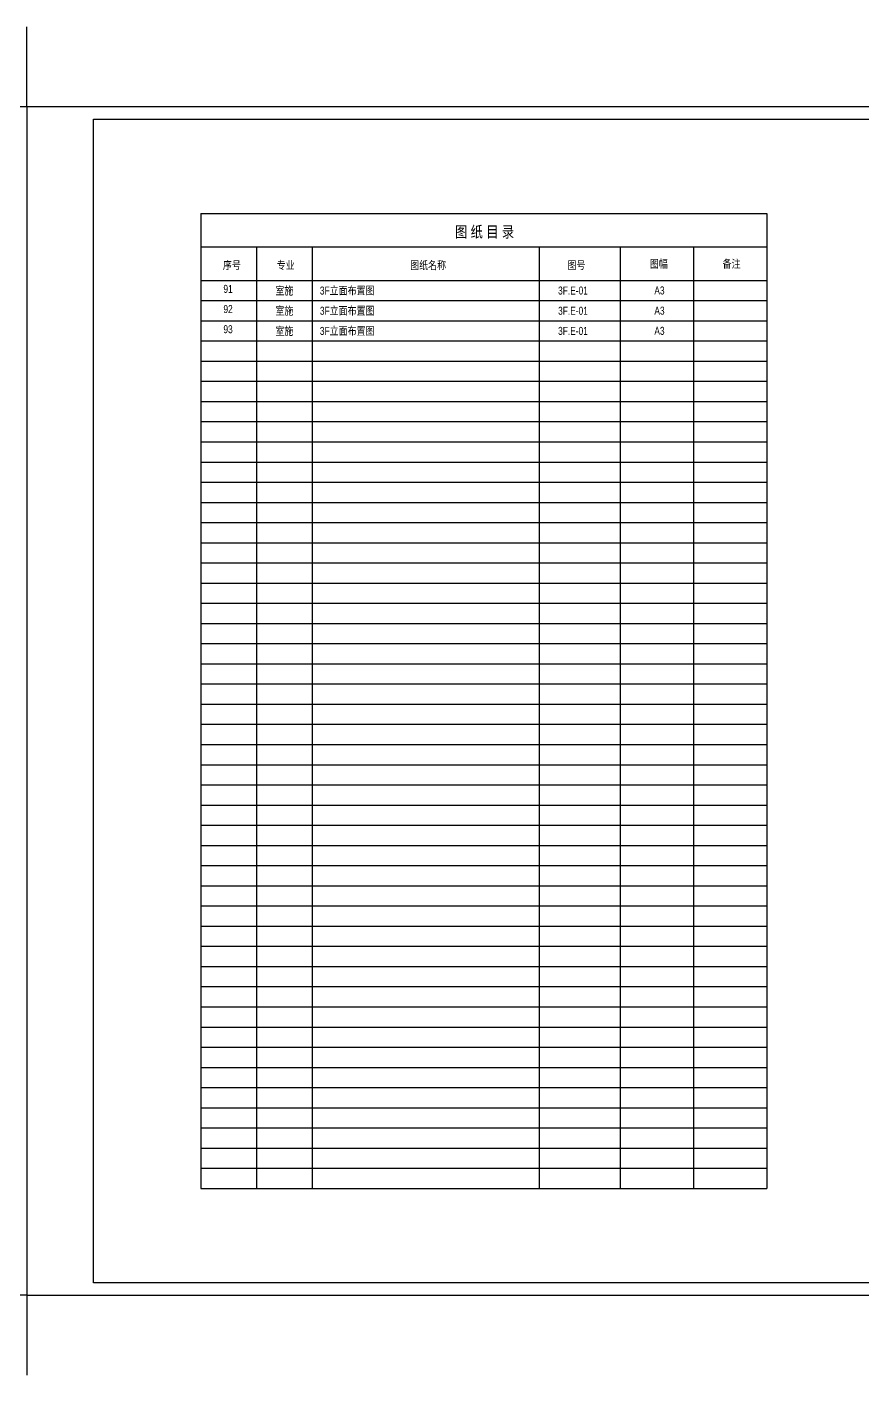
# Paper-space layout 'Layout1' of a CAD drawing. Extents: x -33 to 1767, y -6 to 331.
# Drawn here: x 867.1 to 1075.8, y -6.1 to 330.9 of the extents above; entities that cross this region are included whole.
import ezdxf

# ---------------------------------------------------------------- set-up
doc = ezdxf.new("R2010")
doc.units = 0
doc.header["$LTSCALE"] = 10
doc.header["$MEASUREMENT"] = 0
doc.layers.add('图框', color=7, linetype='Continuous')
doc.layers.add('平面家具(活动)', color=134, linetype='Continuous')
doc.styles.add('PDC DIM', font='PMingLiU-ExtB.ttf', dxfattribs={"width": 0.8})

# ---------------------------------------------------------------- blocks, each defined once
blk = doc.blocks.new('A$C2F647F21')
at = {"layer": '图框'}
for p, q in [((20, 316.97), (20, 336.97)), ((20, 316.97), (0, 316.97)), ((20, 20), (0, 20)), ((20, 20), (20, 0))]:
    blk.add_line(p, q, dxfattribs=at)
for points in [[(440, 20), (440, 316.97), (20, 316.97), (20, 20)], [(436.93, 23.07), (36.61, 23.07), (36.6, 313.9), (436.92, 313.9)]]:
    blk.add_lwpolyline(points, close=True, dxfattribs=at)
at = {"layer": '图框', "style": 'PDC DIM'}
for tag, p, height in [('CLIENT', (412, 222.8), 2.83), ('PROJECT', (405.4, 206.44), 2.83), ('SCALE', (420.59, 145.41), 2.12), ('DATE', (420.59, 135.26), 2.12), ('DRAWINGTITLE', (405.71, 114.29), 2.83), ('SHEETNO', (411.05, 86.09), 2.83)]:
    blk.add_attdef(tag, p, '', height=height, dxfattribs=at)

psp = doc.layouts.get("Layout1")

# ---------------------------------------------------------------- linework, layer by layer
at = {"lineweight": -3}
for p, q in [((910.59, 284.22), (910.59, 40.53)), ((910.59, 284.22), (1052.04, 284.22)), ((1052.04, 284.22), (1052.04, 40.53)), ((910.59, 275.86), (1052.04, 275.86)), ((924.5, 275.86), (924.5, 40.53)), ((938.4, 275.86), (938.4, 40.53)), ((995.14, 275.86), (995.14, 40.53)), ((1015.35, 275.86), (1015.35, 40.53)), ((1033.69, 275.86), (1033.69, 40.53)), ((910.59, 267.51), (1052.04, 267.51)), ((910.59, 262.46), (1052.04, 262.46)), ((910.59, 257.42), (1052.04, 257.42)), ((910.59, 252.38), (1052.04, 252.38)), ((910.59, 247.33), (1052.04, 247.33)), ((910.59, 242.29), (1052.04, 242.29)), ((910.59, 237.24), (1052.04, 237.24)), ((910.59, 232.2), (1052.04, 232.2)), ((910.59, 227.16), (1052.04, 227.16)), ((910.59, 222.11), (1052.04, 222.11)), ((910.59, 217.07), (1052.04, 217.07)), ((910.59, 212.02), (1052.04, 212.02)), ((910.59, 206.98), (1052.04, 206.98)), ((910.59, 201.94), (1052.04, 201.94)), ((910.59, 196.89), (1052.04, 196.89)), ((910.59, 191.85), (1052.04, 191.85)), ((910.59, 186.8), (1052.04, 186.8)), ((910.59, 181.76), (1052.04, 181.76)), ((910.59, 176.72), (1052.04, 176.72)), ((910.59, 171.67), (1052.04, 171.67)), ((910.59, 166.63), (1052.04, 166.63)), ((910.59, 161.58), (1052.04, 161.58)), ((910.59, 156.54), (1052.04, 156.54)), ((910.59, 151.49), (1052.04, 151.49)), ((910.59, 146.45), (1052.04, 146.45)), ((910.59, 141.41), (1052.04, 141.41)), ((910.59, 136.36), (1052.04, 136.36)), ((910.59, 131.32), (1052.04, 131.32)), ((910.59, 126.27), (1052.04, 126.27)), ((910.59, 121.23), (1052.04, 121.23)), ((910.59, 116.19), (1052.04, 116.19)), ((910.59, 111.14), (1052.04, 111.14)), ((910.59, 106.1), (1052.04, 106.1)), ((910.59, 101.05), (1052.04, 101.05)), ((910.59, 96.01), (1052.04, 96.01)), ((910.59, 90.97), (1052.04, 90.97)), ((910.59, 85.92), (1052.04, 85.92)), ((910.59, 80.88), (1052.04, 80.88)), ((910.59, 75.83), (1052.04, 75.83)), ((910.59, 70.79), (1052.04, 70.79)), ((910.59, 65.75), (1052.04, 65.75)), ((910.59, 60.7), (1052.04, 60.7)), ((910.59, 55.66), (1052.04, 55.66)), ((910.59, 50.61), (1052.04, 50.61)), ((910.59, 45.57), (1052.04, 45.57)), ((910.59, 40.53), (1052.04, 40.53))]:
    psp.add_line(p, q, dxfattribs=at)

# ---------------------------------------------------------------- block references
at = {"layer": '平面家具(活动)', "linetype": 'ByBlock'}
psp.add_blockref('A$C2F647F21', (847.09, -6.12), dxfattribs=at)

# ---------------------------------------------------------------- texts
at = {"color": 7, "style": 'PDC DIM', "width": 0.8}
for s, height, p in [('图 纸 目 录', 2.828, (974.06, 278.24)), ('图幅', 2, (1022.8, 270.66)), ('序号', 2, (916.07, 270.29)), ('专业', 2, (929.52, 270.31)), ('图纸名称', 2, (962.89, 270.29)), ('图号', 2, (1002.21, 270.31)), ('备注', 2, (1040.98, 270.63)), ('室施', 2, (929.19, 263.94)), ('A3', 2, (1023.91, 263.99)), ('室施', 2, (929.19, 258.9)), ('A3', 2, (1023.91, 258.94)), ('室施', 2, (929.19, 253.85)), ('A3', 2, (1023.91, 253.9))]:
    psp.add_text(s, height=height, dxfattribs=at).set_placement(p)
at = {"lineweight": -3, "style": 'PDC DIM', "width": 0.8}
for s, p in [('91', (916.19, 264.38)), ('92', (916.19, 259.34)), ('93', (916.19, 254.3))]:
    psp.add_text(s, height=2, dxfattribs=at).set_placement(p)
at = {"style": 'PDC DIM', "width": 0.8}
for s, p in [('3F立面布置图', (940.31, 263.96)), ('3F.E-01', (999.85, 263.97)), ('3F立面布置图', (940.31, 258.92)), ('3F.E-01', (999.85, 258.92)), ('3F立面布置图', (940.31, 253.88)), ('3F.E-01', (999.85, 253.88))]:
    psp.add_text(s, height=2, dxfattribs=at).set_placement(p)

doc.saveas('drawing.dxf')
